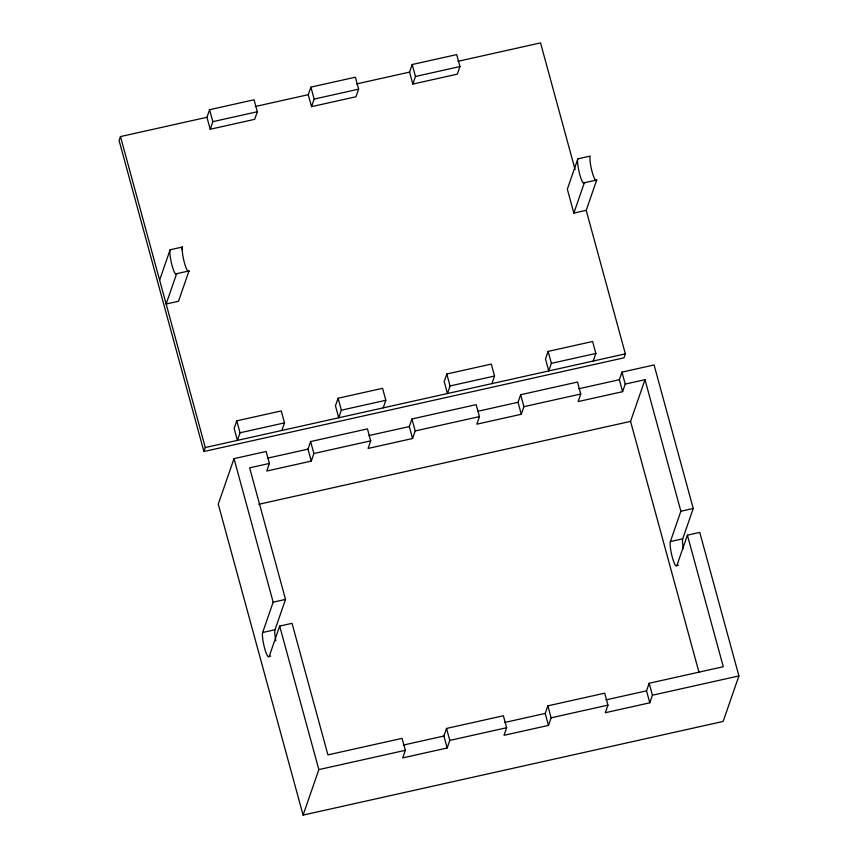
<?xml version="1.0" encoding="UTF-8"?>
<svg xmlns="http://www.w3.org/2000/svg" width="858" height="858" viewBox="0 0 858 858"><rect width="100%" height="100%" fill="white"/><g stroke="black" fill="none" stroke-linecap="round" stroke-linejoin="round"><path stroke-width="1.29" d="M206.95 117.289L210.221 129.247L254.697 119.326L257.325 111.744L254.054 99.785L209.577 109.706L206.95 117.289L120.474 136.572L119.09 140.551L203.914 451.512L623.981 357.84L625.353 353.861L586.207 210.339L596.707 180.008A12.849 2.188 77.4 0 1 592.138 171.847A12.849 2.188 77.4 0 1 590.186 156.092L577.831 158.848L567.331 189.178L573.852 213.095L586.207 210.339M210.221 129.247L212.838 121.664L209.577 109.706M159.62 280.094L170.12 249.764L182.475 247.007A12.849 2.188 77.4 0 0 184.427 262.762A12.849 2.188 77.4 0 0 188.996 270.935L178.496 301.265L166.141 304.022L176.641 273.691A12.849 2.188 77.4 0 1 172.072 265.519A12.849 2.188 77.4 0 1 170.12 249.764M181.596 249.539L182.475 247.007M308.269 94.702L310.886 87.119L355.373 77.199L358.633 89.157L356.006 96.74L311.529 106.66L308.269 94.702L255.309 106.51M311.529 106.66L314.157 99.078L310.886 87.119M203.914 451.512L205.287 447.544L120.474 136.572M236.776 420.828L234.148 428.41L237.409 440.379L240.036 432.797L236.776 420.828L281.252 410.918L284.513 422.876L281.885 430.459M683.333 548.648A12.849 2.188 77.4 0 1 682.732 538.813L693.232 508.483L654.086 364.972L621.964 372.125L625.225 384.094L622.597 391.677L578.12 401.587L580.748 394.004L577.488 382.046L520.656 394.723L523.916 406.681L521.289 414.264L476.812 424.184L479.44 416.602L476.179 404.644L411.937 418.972L415.197 430.93L412.569 438.513L368.093 448.434L370.72 440.851L367.449 428.882L310.617 441.559L313.878 453.517L311.261 461.1L266.784 471.021L269.401 463.438L266.141 451.48L234.019 458.644L218.264 504.139L303.089 815.1L723.155 721.428L738.91 675.932L699.763 532.41L687.408 535.167L676.898 565.497L678.442 565.154M409.577 72.104L412.205 64.522L456.681 54.601L459.942 66.559L457.314 74.142L412.837 84.063L409.577 72.104L356.617 83.912M412.837 84.063L415.465 76.48L412.205 64.522M311.261 461.1L308.001 449.142L310.617 441.559M338.084 398.241L335.457 405.823L338.717 417.782L341.345 410.199L338.084 398.241L382.561 388.32L385.821 400.278L383.204 407.861M270.731 656.07L269.187 656.413A12.849 2.188 77.4 0 1 264.618 648.24A12.849 2.188 77.4 0 1 262.666 632.496L273.166 602.166L234.019 458.644M275.858 640.819A12.849 2.188 77.4 0 1 275.021 629.74L285.521 599.41L249.635 467.846L269.401 463.438M269.187 656.413L279.687 626.083L292.042 623.326L327.928 754.89L402.059 738.363L405.319 750.321L402.702 757.904L447.179 747.983L449.796 740.4L446.535 728.442L503.367 715.765L506.638 727.723L504.011 735.306L548.487 725.396L551.115 717.814L547.844 705.844L604.686 693.178L607.947 705.137L605.319 712.719L649.796 702.799L652.423 695.216L649.163 683.258L723.283 666.73L687.408 535.167M412.569 438.513L409.309 426.555L411.937 418.972M446.804 373.991L444.187 381.574L447.447 393.532L450.075 385.95L446.804 373.991L491.291 364.082L494.551 376.04L491.924 383.623M303.089 815.1L318.844 769.605L279.687 626.083M573.852 213.095L584.352 182.765A12.849 2.188 77.4 0 1 579.783 174.603A12.849 2.188 77.4 0 1 577.831 158.848M521.289 414.264L518.028 402.305L520.656 394.723M548.123 351.405L545.495 358.987L548.755 370.946L551.383 363.363L548.123 351.405L592.599 341.484L595.86 353.442L593.232 361.025M447.179 747.983L443.908 736.025L446.535 728.442M622.597 391.677L619.337 379.708L621.964 372.125M698.97 672.222L630.555 421.385L644.991 379.686L625.225 384.094M548.487 725.396L545.227 713.427L547.844 705.844M676.898 565.497A12.849 2.188 77.4 0 1 672.329 557.325A12.849 2.188 77.4 0 1 670.377 541.57L680.877 511.239L644.991 379.686M649.796 702.799L646.535 690.84L649.163 683.258M457.925 61.326L540.54 42.9L575.096 169.616M212.838 121.664L257.325 111.744M314.157 99.078L358.633 89.157M415.465 76.48L459.942 66.559M176.641 273.691L188.996 270.935M584.352 182.765L596.707 180.008M240.036 432.797L284.513 422.876M341.345 410.199L385.821 400.278M450.075 385.95L494.551 376.04M551.383 363.363L595.86 353.442M205.287 447.544L625.353 353.861M267.439 458.183L308.001 449.142M368.758 435.596L409.309 426.555M477.477 411.347L518.028 402.305M578.785 388.76L619.337 379.708M313.878 453.517L370.72 440.851M415.197 430.93L479.44 416.602M523.916 406.681L580.748 394.004M258.687 504.311L630.555 421.385M273.166 602.166L285.521 599.41M680.877 511.239L693.232 508.483M262.666 632.496L275.021 629.74M670.377 541.57L682.732 538.813M403.357 745.066L443.908 736.025M504.665 722.479L545.227 713.427M605.984 699.881L646.535 690.84M318.844 769.605L405.319 750.321M449.796 740.4L506.638 727.723M551.115 717.814L607.947 705.137M652.423 695.216L738.91 675.932"/></g></svg>
